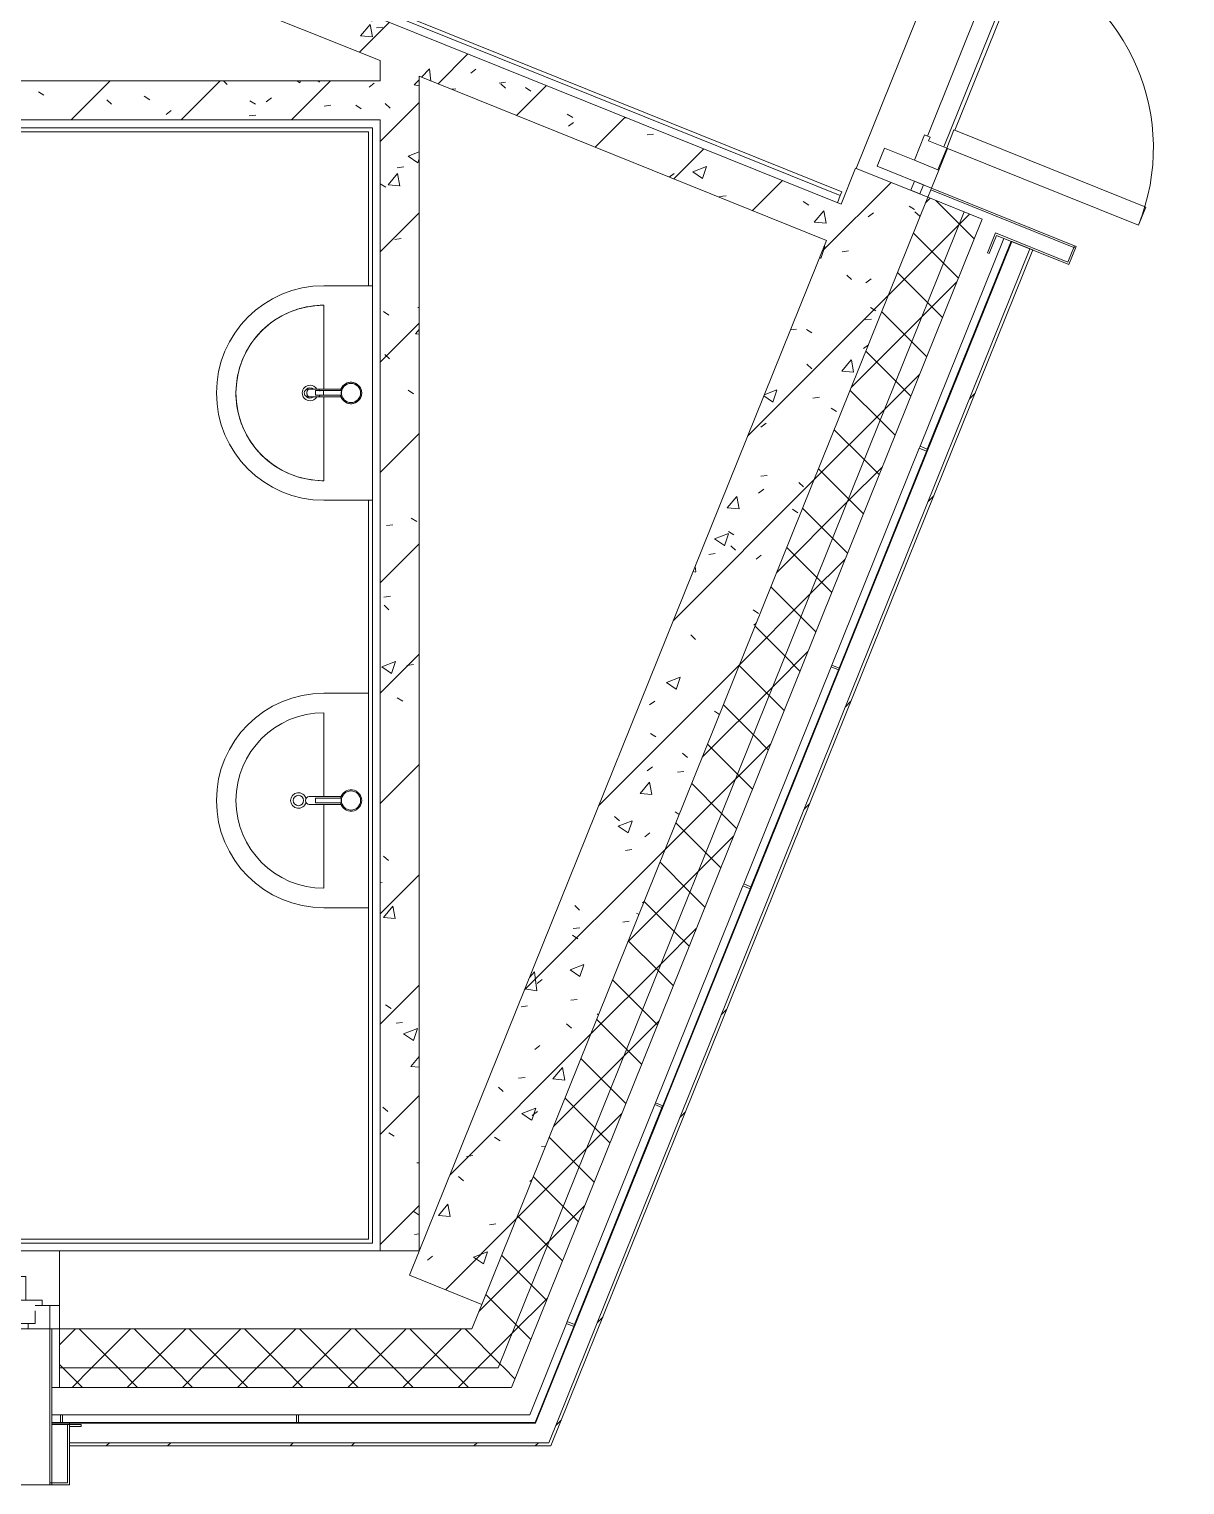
# Model space of a CAD drawing. Header units: millimetres. Extents: x -584918 to 2941280, y 3000189 to 4229862.
# Drawn here: x 215404 to 218368, y 3650531 to 3654264 of the extents above; entities that cross this region are included whole.
import ezdxf

# ---------------------------------------------------------------- set-up
doc = ezdxf.new("R2010")
doc.units = ezdxf.units.MM
for name, color, linetype, lineweight in [('_ Окна', 7, 'Continuous', 0), ('Витраж', 7, 'Continuous', 0), ('Двери', 7, 'Continuous', 0), ('Обобщенные модели', 7, 'Continuous', 0), ('Окна', 7, 'Continuous', 0), ('Панели витража', 7, 'Continuous', 0), ('Перекрытие', 7, 'Continuous', 0), ('Сантехника', 7, 'Continuous', 0), ('Стены', 7, 'Continuous', 0), ('Стены внутренние', 7, 'Continuous', 0), ('Стены наружные', 7, 'Continuous', 0), ('Стены несущие', 7, 'Continuous', 0), ('Стены отделка', 7, 'Continuous', 0), ('Стены перегородки', 7, 'Continuous', 0), ('Стены штриховка', 7, 'Continuous', 0)]:
    doc.layers.add(name, color=color, linetype=linetype, lineweight=lineweight)
pattern_1 = [(45, (192051.36, 3643581.32), (-141.4214, 141.4214), [])]
pattern_2 = [(50, (192051.36, 3643581.32), (364.368, -31.8783), [38.1, -419.1]), (355, (192051.36, 3643581.3), (-70.486, 382.1133), [30.48, -335.28]), (100.451, (192081.73, 3643578.66), (293.885, 350.2334), [32.38, -356.18]), (46.184, (192051.36, 3643682.9), (542.1585, -84.086), [57.15, -628.65]), (96.636, (192096.54, 3643675.9), (474.805, 494.855), [48.57, -534.27]), (351.184, (192051.36, 3643682.9), (474.81, 494.85), [45.72, -502.92]), (21, (192102.16, 3643657.52), (303.2285, -204.5305), [38.1, -419.1]), (326, (192102.16, 3643657.5), (123.604, 368.376), [30.48, -335.28]), (71.451, (192127.43, 3643640.47), (426.834, 163.8427), [32.38, -356.18]), (37.5, (192051.36, 3643581.32), (6.17665, 169.11015), [16.764, -314.452, 16.764, -323.596, -336.55]), (37.5, (192051.36, 3643581.32), (6.17665, 169.11015), [-671.576, 16.764, -319.786]), (7.5, (192051.36, 3643581.32), (133.6389, 200.3615), [16.764, -177.292, 16.764, -306.832, -128.27]), (7.5, (192051.36, 3643581.32), (133.6389, 200.3615), [-517.652, 16.764, -111.506]), (327.5, (191938.08, 3643581.32), (271.1818, -11.45836), [16.764, -110.236, 16.764, -379.476, -525.78]), (327.5, (191938.08, 3643581.32), (271.1818, -11.45836), [-523.24, 16.764, -509.016]), (317.5, (191887.28, 3643581.32), (296.2585, 50.8528), [16.764, -148.336, 16.764, -246.38, -373.38]), (317.5, (191887.28, 3643581.32), (296.2585, 50.8528), [-428.244, 16.764, -356.616])]
pattern_3 = [(45, (192051.36, 3643581.3), (-235.7317, 235.7317), []), (45, (192208.5, 3643581.3), (-235.7317, 235.7317), [])]
pattern_4 = [(45, (192051.36, 3643581.32), (-70.71068, 70.71068), []), (135, (192051.36, 3643581.32), (-70.71068, -70.71068), [])]

# ---------------------------------------------------------------- blocks, each defined once
blk = doc.blocks.new('ADSK_Умывальник_Полукруглый_Керамический_ГОСТ30493-96 с переливом - 2-ой величины-V139-АР Этаж 01')
at = {"layer": 'Сантехника', "color": 253, "true_color": 0xaaaaaa}
for p, q in [((24233.1, 10024.3), (24108.1, 10024.3)), ((24108.1, 9974.3), (24108.1, 9759.3)), ((24108.1, 9739.4), (24108.1, 9524.3)), ((24108.1, 9474.3), (24233.1, 9474.3))]:
    blk.add_line(p, q, dxfattribs=at)
at = {"layer": 'Сантехника', "color": 253, "true_color": 0xaaaaaa, "flags": 128}
blk.add_lwpolyline([(24108.1, 9974.3), (24099.1, 9974.2), (24090.1, 9973.6), (24081.2, 9972.7), (24072.3, 9971.5), (24063.4, 9969.8), (24054.6, 9967.9), (24045.9, 9965.6), (24037.3, 9962.9), (24028.9, 9959.9), (24020.5, 9956.6), (24012.3, 9952.9), (24004.2, 9948.9), (23996.3, 9944.6), (23988.6, 9940), (23981.1, 9935), (23973.8, 9929.8), (23966.6, 9924.3), (23959.8, 9918.5), (23953.1, 9912.4), (23946.7, 9906.1), (23940.6, 9899.5), (23934.7, 9892.7), (23929.1, 9885.6), (23923.8, 9878.4), (23918.8, 9870.9), (23914.1, 9863.2), (23909.7, 9855.4), (23905.6, 9847.4), (23901.8, 9839.2), (23898.4, 9830.9), (23895.3, 9822.4), (23892.6, 9813.8), (23890.2, 9805.2), (23888.1, 9796.4), (23886.4, 9787.6), (23885, 9778.7), (23884.1, 9769.7), (23883.4, 9760.8), (23883.1, 9751.8), (23883.2, 9742.8), (23883.7, 9733.8), (23884.5, 9724.8), (23885.6, 9715.9), (23887.1, 9707), (23889, 9698.2), (23891.2, 9689.5), (23893.8, 9680.9), (23896.7, 9672.3), (23900, 9664), (23903.5, 9655.7), (23907.4, 9647.6), (23911.7, 9639.6), (23916.2, 9631.9), (23921.1, 9624.3), (23926.2, 9616.9), (23931.7, 9609.8), (23937.4, 9602.8), (23943.4, 9596.1), (23949.6, 9589.6), (23956.1, 9583.4), (23962.9, 9577.5), (23969.9, 9571.8), (23977.1, 9566.4), (23984.5, 9561.3), (23992.1, 9556.5), (23999.9, 9552), (24007.9, 9547.9), (24016.1, 9544), (24024.3, 9540.5), (24032.8, 9537.3), (24041.3, 9534.5), (24049.9, 9532), (24058.7, 9529.8), (24067.5, 9528), (24076.4, 9526.6), (24085.3, 9525.5), (24094.3, 9524.8), (24103.3, 9524.4), (24108.1, 9524.3)], dxfattribs=at)
at = {"layer": 'Сантехника', "color": 253, "true_color": 0xaaaaaa}
for centre, radius, start, end in [((24108.1, 9749.3), 275, 90, 270), ((24108.1, 9749.3), 225, 90, 270), ((24073.1, 9749.3), 20, 90, 270), ((24073.1, 9749.3), 20, 30, 90), ((24073.1, 9749.3), 20, 270, 330)]:
    blk.add_arc(centre, radius, start, end, dxfattribs=at)
blk = doc.blocks.new('ADSK_Смеситель_ГОСТ25809-96 - Для умывальника_Однорукояточный-V140-АР Этаж 01')
at = {"layer": 'Сантехника', "color": 253, "true_color": 0xaaaaaa}
for p, q in [((24072, 9759.3), (24068.1, 9759.3)), ((24094.7, 9759.3), (24072, 9759.3)), ((24107.9, 9755.3), (24087.1, 9755.3)), ((24087.1, 9754.3), (24087.1, 9755.3)), ((24087.1, 9755.3), (24087.1, 9754.3)), ((24087.1, 9744.3), (24087.1, 9754.3)), ((24087.1, 9744.3), (24087.1, 9743.3)), ((24087.1, 9743.3), (24087.1, 9744.3)), ((24087.1, 9743.3), (24107.9, 9743.3)), ((24152.9, 9759.3), (24094.7, 9759.3)), ((24153.5, 9755.3), (24107.9, 9755.3)), ((24107.9, 9743.3), (24153.5, 9743.3)), ((24108, 9754.3), (24108, 9744.3)), ((24068.1, 9739.3), (24072, 9739.3)), ((24072, 9739.3), (24094.7, 9739.3)), ((24094.7, 9739.3), (24152.9, 9739.3))]:
    blk.add_line(p, q, dxfattribs=at)
for radius, start, end in [(27.5, 90, 168.9224), (27.5, 191.0769, 270), (27.5, 135, 168.0233), (27.5, 191.9774, 225), (24.5, 90, 270), (24.5, 165, 169.7702), (24.5, 165, 169.7702), (24.5, 190.2298, 195), (24.5, 190.2298, 195), (27.5, 113.3122, 126.6881), (27.5, 90, 108.0231), (27.5, 71.9769, 90), (27.5, 270, 90), (24.5, 270, 90), (27.5, 53.3119, 66.6878), (27.5, 11.9767, 45), (27.5, 315, 348.0226), (27.5, 353.3116, 6.6875), (27.5, 233.3128, 246.6887), (27.5, 251.9777, 270), (27.5, 270, 288.0223), (27.5, 293.3113, 306.6872)]:
    blk.add_arc((24178.1, 9749.3), radius, start, end, dxfattribs=at)
for start_param, end_param in [(0.036761, 1.570796), (1.570796, 3.141593)]:
    blk.add_ellipse((24068.1, 9749.3), major_axis=(0, 10), ratio=0.965926, start_param=start_param, end_param=end_param, dxfattribs=at)
for points, knots in [([(24064.9, 9749.3), (24064.9, 9750.2), (24065.1, 9751.5), (24065.5, 9753.2), (24065.9, 9754.3), (24066.3, 9755.3), (24066.7, 9755.9), (24067.1, 9756.6), (24067.7, 9757.3), (24068.3, 9757.9), (24068.9, 9758.3), (24069.3, 9758.6), (24069.7, 9758.8), (24070.2, 9759), (24070.6, 9759.1), (24071.1, 9759.3), (24071.5, 9759.3), (24071.9, 9759.3), (24072, 9759.3)], [0, 0, 0, 0, 0.0833333, 0.125, 0.1666667, 0.2083333, 0.2291667, 0.25, 0.2916667, 0.3333333, 0.3541667, 0.375, 0.3958333, 0.4166667, 0.4375, 0.4583333, 0.4791667, 0.5, 0.5, 0.5, 0.5]), ([(24072, 9739.3), (24071.9, 9739.3), (24071.5, 9739.3), (24071.1, 9739.4), (24070.6, 9739.5), (24070.2, 9739.7), (24069.7, 9739.9), (24069.3, 9740.1), (24068.9, 9740.4), (24068.5, 9740.7), (24068.1, 9741), (24067.6, 9741.5), (24067.1, 9742.1), (24066.7, 9742.7), (24066.3, 9743.4), (24065.9, 9744.3), (24065.5, 9745.5), (24065.1, 9747.2), (24064.9, 9748.5), (24064.9, 9749.3)], [0.5, 0.5, 0.5, 0.5, 0.5208333, 0.5416667, 0.5625, 0.5833333, 0.6041667, 0.625, 0.6458333, 0.6666667, 0.6875, 0.7083333, 0.75, 0.7708333, 0.7916667, 0.8333333, 0.875, 0.9166667, 1, 1, 1, 1]), ([(24098.4, 9754.3), (24098.1, 9755.8), (24097.2, 9757.8), (24095.8, 9759.1), (24095.1, 9759.3), (24094.7, 9759.3)], [0.1666667, 0.1666667, 0.1666667, 0.1666667, 0.3333333, 0.4166667, 0.5, 0.5, 0.5, 0.5]), ([(24107.4, 9755.3), (24107.4, 9755.3), (24107.4, 9755.3), (24107.4, 9755.2), (24107.4, 9755), (24107.3, 9754.8), (24107.3, 9754.5), (24107.3, 9754.3)], [0, 0, 0, 0, 0.166667, 0.333333, 0.5, 0.666667, 1, 1, 1, 1]), ([(24107.9, 9743.3), (24107.9, 9743.3), (24107.9, 9743.4), (24107.9, 9743.5), (24107.9, 9743.6), (24108, 9743.9), (24108, 9744.2), (24108, 9744.3)], [0, 0, 0, 0, 0.166667, 0.333333, 0.5, 0.666667, 1, 1, 1, 1]), ([(24154.6, 9756), (24154.5, 9755.9), (24154.5, 9755.8), (24154.4, 9755.4), (24154.2, 9754.8), (24154.1, 9754.2), (24154, 9753.9)], [0.77430556, 0.77430556, 0.77430556, 0.77430556, 0.78298611, 0.79166667, 0.82638889, 0.86111111, 0.86111111, 0.86111111, 0.86111111]), ([(24154, 9744.8), (24154.1, 9744.6), (24154.2, 9744.1), (24154.3, 9743.5), (24154.4, 9743), (24154.5, 9742.8), (24154.5, 9742.7)], [0.13888889, 0.13888889, 0.13888889, 0.13888889, 0.16666667, 0.19444444, 0.20833333, 0.22222222, 0.22222222, 0.22222222, 0.22222222])]:
    blk.add_open_spline(points, degree=3, knots=knots, dxfattribs=at)
for points in [[(24094.7, 9739.3), (24095.1, 9739.3), (24095.8, 9739.6), (24096.9, 9740.6), (24097.8, 9742.2), (24098.2, 9743.6), (24098.4, 9744.3)], [(24107.3, 9744.3), (24107.3, 9744.2), (24107.3, 9743.8), (24107.4, 9743.4), (24107.4, 9743.3), (24107.4, 9743.3)], [(24108, 9754.3), (24108, 9754.5), (24108, 9754.9), (24107.9, 9755.2), (24107.9, 9755.3), (24107.9, 9755.3)], [(24153.4, 9754.3), (24153.1, 9752.7), (24152.8, 9749.3), (24153.1, 9746), (24153.4, 9744.3)], [(24153.1, 9755.2), (24153.1, 9755.3), (24153.1, 9755.3), (24153.1, 9755.3), (24153.1, 9755.3)], [(24153.1, 9743.3), (24153.1, 9743.3), (24153.1, 9743.3), (24153.1, 9743.4)], [(24153.5, 9755.3), (24153.5, 9755.3), (24153.5, 9755.2), (24153.5, 9755), (24153.5, 9754.8), (24153.5, 9754.6), (24153.4, 9754.4), (24153.4, 9754.3)], [(24153.4, 9744.3), (24153.4, 9744.2), (24153.5, 9744.1), (24153.5, 9743.8), (24153.5, 9743.6), (24153.5, 9743.5), (24153.5, 9743.4), (24153.5, 9743.4)]]:
    blk.add_open_spline(points, degree=3, dxfattribs=at)
blk = doc.blocks.new('ADSK_СифонБутылочный_ГОСТ23289-94 - Для умывальника_Вертикальный выпуск_DN40-V141-АР Этаж 01')
at = {"layer": 'Сантехника', "color": 253, "true_color": 0xaaaaaa}
for radius, start, end in [(20, 158.285, 163.4876), (20, 158.285, 163.4876), (13.3, 174.0842, 180), (13.3, 180, 259.0621), (13.3, 1.0701, 90)]:
    blk.add_arc((0, 0), radius, start, end, dxfattribs=at)
blk = doc.blocks.new('ВК_Домодедово_rvt-1-АР Этаж 01')
at = {"layer": 'Сантехника', "color": 253, "lineweight": 9, "true_color": 0xaaaaaa}
for name in ['ADSK_Умывальник_Полукруглый_Керамический_ГОСТ30493-96 с переливом - 2-ой величины-V139-АР Этаж 01', 'ADSK_Смеситель_ГОСТ25809-96 - Для умывальника_Однорукояточный-V140-АР Этаж 01']:
    blk.add_blockref(name, (0, 0), dxfattribs=at)
at = {"layer": 'Сантехника', "color": 253, "lineweight": 9, "true_color": 0xaaaaaa, "rotation": 48.00000000000064}
blk.add_blockref('ADSK_СифонБутылочный_ГОСТ23289-94 - Для умывальника_Вертикальный выпуск_DN40-V141-АР Этаж 01', (24073.1, 9749.3), dxfattribs=at)
blk = doc.blocks.new('ASVP_2D_Раковина - Раковина 550х420-V214-АР Этаж 01')
at = {"layer": 'Сантехника'}
for p, q in [((-119.1, 150.6), (-119.1, 231.9)), ((-99.1, 231.9), (-99.1, 150.6)), ((-384.1, 195), (-384.1, 80)), ((-384.1, 80), (-384.1, 195)), ((-334.1, 195), (-119.1, 195)), ((-115.1, 216), (-115.1, 149.6)), ((-103.1, 216), (-115.1, 216)), ((-103.1, 149.6), (-103.1, 216)), ((115.9, 195), (-99.1, 195)), ((165.9, 80), (165.9, 195)), ((165.9, 195), (165.9, 80))]:
    blk.add_line(p, q, dxfattribs=at)
for centre, radius in [((-109.1, 260), 13.3), ((-109.1, 125), 24.5)]:
    blk.add_circle(centre, radius, dxfattribs=at)
for centre, radius, start, end in [((-109.1, 195), 275, 360, 180), ((-109.1, 195), 275, 360, 180), ((-109.1, 195), 225, 0, 180), ((-109.1, 260), 20, 284.1438, 255.8562), ((-109.1, 231.9), 10, 0, 180), ((-109.1, 125), 27.5, 102.6043, 77.3977), ((-109.1, 125), 25.3, 76.2933, 103.7089)]:
    blk.add_arc(centre, radius, start, end, dxfattribs=at)
blk = doc.blocks.new('Окно_ПВХ_1Створка_1Фрамуга-верх - ОП_2100_h_х950_1ст1фр-7889829-АР Этаж 01')
at = {"layer": '_ Окна'}
for p, q in [((-419, 100), (-500, 100)), ((-500, 100), (-500, 40)), ((-475, 40), (-475, 100)), ((-437, 54), (-437, 86)), ((-437, 86), (-419, 86)), ((-419, 86), (-419, 100)), ((-370, 86), (-419, 86)), ((-370, 86), (-370, 72)), ((370, 86), (370, 72)), ((370, 86), (419, 86)), ((419, 100), (419, 86)), ((500, 100), (419, 100)), ((419, 86), (437, 86)), ((437, 86), (437, 54)), ((475, 40), (475, 100)), ((500, 40), (500, 100)), ((-500, 40), (-437, 40)), ((-455, 26), (-455, 40)), ((-388, 72), (-388, 40)), ((-370, 72), (-388, 72)), ((-388, 72), (388, 72)), ((-388, 40), (-370, 40)), ((-388, 40), (388, 40)), ((-370, 40), (-370, 26)), ((370, 72), (388, 72)), ((370, 40), (370, 26)), ((388, 40), (370, 40)), ((388, 72), (388, 40)), ((437, 40), (500, 40)), ((455, 40), (455, 26)), ((-370, 26), (-455, 26)), ((455, 26), (370, 26))]:
    blk.add_line(p, q, dxfattribs=at)
at = {"layer": 'Окна'}
for p, q in [((-419, 100), (419, 100)), ((-370, 86), (370, 86)), ((-413.5, -34), (-413.5, 26)), ((-393.5, 26), (-393.5, -34)), ((370, 26), (-370, 26)), ((-393.5, -34), (-413.5, -34))]:
    blk.add_line(p, q, dxfattribs=at)
blk = doc.blocks.new('ASVP_ДверьАлюминиеваяВитражная_2 полотна - Остекленная Наружная  Коричневая-7863129-АР Этаж 01')
at = {"layer": 'Двери', "lineweight": 18}
for p, q in [((-765, 1032.5), (-715, 1032.5)), ((-765, 32.5), (-765, 1032.5)), ((-715, 1032.5), (-715, 32.5)), ((765, 562.5), (715, 562.5)), ((715, 562.5), (715, 32.5)), ((765, 32.5), (765, 562.5)), ((-825, 32.5), (-765, 32.5)), ((-825, -32.5), (-825, 32.5)), ((-715, 32.5), (-765, 32.5)), ((-765, 32.5), (-765, -17.5)), ((715, 32.5), (765, 32.5)), ((825, 32.5), (765, 32.5)), ((765, 32.5), (765, -17.5)), ((825, -32.5), (825, 32.5)), ((-755, -32.5), (-825, -32.5)), ((-765, -17.5), (-755, -17.5)), ((-755, -17.5), (-755, -32.5)), ((765, -17.5), (755, -17.5)), ((755, -17.5), (755, -32.5)), ((755, -32.5), (825, -32.5))]:
    blk.add_line(p, q, dxfattribs=at)
at = {"layer": 'Двери'}
for centre, radius, start, end in [((-765, 32.5), 1000, 360, 90), ((765, 32.5), 530, 90, 180)]:
    blk.add_arc(centre, radius, start, end, dxfattribs=at)
blk = doc.blocks.new('Системная панель - Глухая панель_25 мм-V248-АР Этаж 01')
at = {"layer": 'Панели витража', "lineweight": 18}
for p, q in [((12.5, 12.5), (-12.5, 12.5)), ((-12.5, 12.5), (-12.5, -12.5)), ((12.5, -12.5), (12.5, 12.5)), ((-12.5, -12.5), (12.5, -12.5))]:
    blk.add_line(p, q, dxfattribs=at)
blk = doc.blocks.new('Прямоугольный импост - Порожек 10х50-7857887-АР Этаж 01')
at = {"layer": 'Витраж'}
for p, q in [((-24309.1, 26034.3), (-24309.1, 27564.3)), ((-24259.1, 27554.3), (-24259.1, 26044.3))]:
    blk.add_line(p, q, dxfattribs=at)
blk = doc.blocks.new('Прямоугольный импост - 50х150_RAL 3009-V249-АР Этаж 01')
at = {"layer": 'Витраж', "lineweight": 18}
for p, q in [((-25, 115), (25, 115)), ((-25, 32.5), (-25, 115)), ((25, 115), (25, -35)), ((-25, -35), (-25, -32.5)), ((25, -35), (-25, -35))]:
    blk.add_line(p, q, dxfattribs=at)
blk = doc.blocks.new('Прямоугольный импост - 5х20 мм  _зазор керамогранита цоколя_-7684918-АР Этаж 01')
at = {"layer": 'Витраж'}
for p, q in [((-2.5, -10), (-2.5, 10)), ((-2.5, 10), (2.5, 10)), ((2.5, 10), (2.5, -10)), ((2.5, -10), (-2.5, -10))]:
    blk.add_line(p, q, dxfattribs=at)
blk = doc.blocks.new('ASVP_ОТКОС МЕТАЛЛИЧЕСКИЙ_Двери1 - Откос дверей-7899970-АР Этаж 01')
at = {"layer": 'Обобщенные модели'}
for p, q in [((-875, 100), (-925, 100)), ((-925, 100), (-925, -100)), ((-920, -105), (-920, 95)), ((-920, 95), (-875, 95)), ((-880, 100), (-880, -300)), ((-875, 100), (-880, 100)), ((-875, -300), (-875, 100)), ((-875, 95), (-875, 100)), ((880, 100), (875, 100)), ((875, 100), (875, -300)), ((925, 100), (875, 100)), ((875, 100), (875, 95)), ((875, 95), (920, 95)), ((880, -300), (880, 100)), ((920, 95), (920, -105)), ((925, -100), (925, 100)), ((-925, -100), (-975, -100)), ((-975, -100), (-975, -105)), ((-975, -105), (-920, -105)), ((920, -105), (975, -105)), ((975, -100), (925, -100)), ((975, -105), (975, -100)), ((-880, -300), (-875, -300)), ((875, -300), (880, -300))]:
    blk.add_line(p, q, dxfattribs=at)
blk = doc.blocks.new('Откос с зашивкой _верх_низ_ - Откос-V251-АР Этаж 01')
at = {"layer": 'Обобщенные модели'}
for p, q in [((-525, 100), (-525, -50)), ((-475, 100), (-525, 100)), ((-520, -55), (-520, 95)), ((-520, 95), (-475, 95)), ((-480, 100), (-480, -300)), ((-475, 100), (-480, 100)), ((475, 100), (-475, 100)), ((-475, -300), (-475, 100)), ((-475, 95), (-475, 100)), ((-475, 100), (475, 100)), ((480, 100), (475, 100)), ((475, 100), (475, -300)), ((525, 100), (475, 100)), ((475, 100), (475, 95)), ((475, 95), (520, 95)), ((480, -300), (480, 100)), ((520, 95), (520, -55)), ((525, -50), (525, 100)), ((-525, -50), (-555, -50)), ((-555, -50), (-555, -55)), ((-555, -55), (-520, -55)), ((-480, -55), (-520, -55)), ((520, -55), (480, -55)), ((520, -55), (555, -55)), ((555, -50), (525, -50)), ((555, -55), (555, -50))]:
    blk.add_line(p, q, dxfattribs=at)

msp = doc.modelspace()

# ---------------------------------------------------------------- hatches: boundary and pattern name
at = {"layer": 'Стены внутренние'}
h = msp.add_hatch(dxfattribs=at)
h.set_pattern_fill('FP_1', color=256, style=0, pattern_type=2)
h.set_pattern_definition(pattern_1)
h.paths.add_polyline_path([(217448.706, 3653721.857), (217486.084, 3653814.609), (213840.935, 3655283.55), (213812.26, 3655211.494), (213812.26, 3655187.291), (217266.638, 3653795.228)])
h = msp.add_hatch(dxfattribs=at)
h.set_pattern_fill('FP_2', color=256, style=0, pattern_type=2)
h.set_pattern_definition(pattern_2)
h.paths.add_polyline_path([(217448.706, 3653721.857), (217486.084, 3653814.609), (213840.935, 3655283.55), (213812.26, 3655211.494), (213812.26, 3655187.291), (217266.638, 3653795.228)])
h = msp.add_hatch(dxfattribs=at)
h.set_pattern_fill('FP_1', color=256, style=0, pattern_type=2)
h.set_pattern_definition(pattern_1)
h.paths.add_polyline_path([(216404.488, 3651130.649), (216404.488, 3654142.661), (216304.488, 3654182.96), (216304.488, 3651130.649), (216379.252, 3651130.649)])
h = msp.add_hatch(dxfattribs=at)
h.set_pattern_fill('FP_2', color=256, style=0, pattern_type=2)
h.set_pattern_definition(pattern_2)
h.paths.add_polyline_path([(216404.488, 3651130.649), (216404.488, 3654142.661), (216304.488, 3654182.96), (216304.488, 3651130.649), (216379.252, 3651130.649)])
h = msp.add_hatch(dxfattribs=at)
h.set_pattern_fill('FP_1', color=256, style=0, pattern_type=2)
h.set_pattern_definition(pattern_1)
h.paths.add_polyline_path([(216304.488, 3654030.649), (216304.488, 3654130.649), (214032.26, 3654130.649), (214032.26, 3654030.649), (215961.102, 3654030.649)])
h = msp.add_hatch(dxfattribs=at)
h.set_pattern_fill('FP_2', color=256, style=0, pattern_type=2)
h.set_pattern_definition(pattern_2)
h.paths.add_polyline_path([(216304.488, 3654030.649), (216304.488, 3654130.649), (214032.26, 3654130.649), (214032.26, 3654030.649), (215961.102, 3654030.649)])
at = {"layer": 'Стены наружные'}
h = msp.add_hatch(dxfattribs=at)
h.set_pattern_fill('FP_1', color=256, style=0, pattern_type=2)
h.set_pattern_definition(pattern_1)
h.paths.add_polyline_path([(216564.756, 3650993.272), (217708.965, 3653832.605), (217523.462, 3653907.361), (216379.252, 3651068.027), (216539.52, 3651003.441)])
h = msp.add_hatch(dxfattribs=at)
h.set_pattern_fill('FP_2', color=256, style=0, pattern_type=2)
h.set_pattern_definition(pattern_2)
h.paths.add_polyline_path([(216564.756, 3650993.272), (217708.965, 3653832.605), (217523.462, 3653907.361), (216379.252, 3651068.027), (216539.52, 3651003.441)])
h = msp.add_hatch(dxfattribs=at)
h.set_pattern_fill('FP_57', color=256, style=0, pattern_type=2)
h.set_pattern_definition(pattern_4)
h.paths.add_polyline_path([(216544.469, 3650930.649), (216647.335, 3650930.649), (217801.717, 3653795.228), (217708.965, 3653832.605), (216539.52, 3650930.649)])
h = msp.add_hatch(dxfattribs=at)
h.set_pattern_fill('FP_57', color=256, style=0, pattern_type=2)
h.set_pattern_definition(pattern_4)
h.paths.add_polyline_path([(216660.944, 3650830.649), (217848.093, 3653776.539), (217801.717, 3653795.228), (216607.036, 3650830.649), (216647.335, 3650830.649)])
h = msp.add_hatch(dxfattribs=at)
h.set_pattern_fill('FP_6', color=256, style=0, pattern_type=2)
h.set_pattern_definition(pattern_3)
h.paths.add_polyline_path([(216736.667, 3650630.649), (216742.068, 3650630.649), (217977.877, 3653697.285), (217970.457, 3653700.275), (216733.443, 3650630.649)])
h = msp.add_hatch(dxfattribs=at)
h.set_pattern_fill('FP_57', color=256, style=0, pattern_type=2)
h.set_pattern_definition(pattern_4)
h.paths.add_polyline_path([(216539.52, 3650830.649), (216607.036, 3650830.649), (216647.335, 3650930.649), (215482.26, 3650930.649), (215482.26, 3650830.649), (216312.881, 3650830.649)])
h.paths.add_polyline_path([(212282.26, 3650830.649), (212282.26, 3650930.649), (210982.26, 3650930.649), (210982.26, 3650830.649), (212262.26, 3650830.649)])
h.paths.add_polyline_path([(213302.26, 3650830.649), (214482.26, 3650830.649), (214482.26, 3650930.649), (213282.26, 3650930.649), (213282.26, 3650830.649)])
h = msp.add_hatch(dxfattribs=at)
h.set_pattern_fill('FP_57', color=256, style=0, pattern_type=2)
h.set_pattern_definition(pattern_4)
h.paths.add_polyline_path([(216312.881, 3650780.649), (216640.794, 3650780.649), (216660.944, 3650830.649), (215482.26, 3650830.649), (215482.26, 3650780.649), (215507.26, 3650780.649)])
h.paths.add_polyline_path([(211082.26, 3650780.649), (212282.26, 3650780.649), (212282.26, 3650830.649), (210932.26, 3650830.649), (210932.26, 3650780.649), (210982.26, 3650780.649)])
h.paths.add_polyline_path([(214446.512, 3650780.649), (214482.26, 3650780.649), (214482.26, 3650830.649), (213282.26, 3650830.649), (213282.26, 3650780.649), (213513.327, 3650780.649)])
h = msp.add_hatch(dxfattribs=at)
h.set_pattern_fill('FP_6', color=256, style=0, pattern_type=2)
h.set_pattern_definition(pattern_3)
h.paths.add_polyline_path([(216679.536, 3650630.649), (216733.443, 3650630.649), (216736.667, 3650638.649), (215507.26, 3650638.649), (215507.26, 3650630.649), (216539.52, 3650630.649)])

# ---------------------------------------------------------------- linework, layer by layer
at = {"layer": 'Перекрытие'}
for p, q in [((217525.317, 3653906.613), (218945.667, 3657431.185)), ((217778.114, 3654004.196), (218312.614, 3655330.548)), ((217736.999, 3653902.169), (217759.425, 3653957.821)), ((217708.965, 3653832.605), (217716.441, 3653851.156))]:
    msp.add_line(p, q, dxfattribs=at)
at = {"layer": 'Стены'}
for p, q in [((217688.754, 3653193.863), (217903.675, 3653727.187)), ((217922.226, 3653719.711), (217707.304, 3653186.388)), ((217462.619, 3652632.714), (217686.885, 3653189.226)), ((217705.435, 3653181.75), (217481.17, 3652625.239)), ((217705.435, 3653181.75), (217686.885, 3653189.226)), ((217707.304, 3653186.388), (217688.754, 3653193.863)), ((217236.485, 3652071.565), (217460.75, 3652628.077)), ((217479.301, 3652620.601), (217255.035, 3652064.09)), ((217479.301, 3652620.601), (217460.75, 3652628.077)), ((217481.17, 3652625.239), (217462.619, 3652632.714)), ((217010.35, 3651510.417), (217234.616, 3652066.928)), ((217253.166, 3652059.452), (217028.9, 3651502.941)), ((217253.166, 3652059.452), (217234.616, 3652066.928)), ((217255.035, 3652064.09), (217236.485, 3652071.565)), ((216784.215, 3650949.268), (217008.481, 3651505.779)), ((217027.031, 3651498.303), (216802.766, 3650941.792)), ((217027.031, 3651498.303), (217008.481, 3651505.779)), ((217028.9, 3651502.941), (217010.35, 3651510.417)), ((216688.056, 3650710.649), (216782.346, 3650944.63)), ((216800.897, 3650937.155), (216701.559, 3650690.649)), ((216800.897, 3650937.155), (216782.346, 3650944.63)), ((216802.766, 3650941.792), (216784.215, 3650949.268)), ((215462.26, 3650710.649), (215484.807, 3650710.649)), ((215484.807, 3650690.649), (215484.807, 3650710.649)), ((215489.807, 3650710.649), (216089.807, 3650710.649)), ((215489.807, 3650690.649), (215489.807, 3650710.649)), ((216089.807, 3650690.649), (216089.807, 3650710.649)), ((216094.807, 3650710.649), (216688.056, 3650710.649)), ((216094.807, 3650690.649), (216094.807, 3650710.649)), ((215484.807, 3650690.649), (215462.26, 3650690.649)), ((216089.807, 3650690.649), (215489.807, 3650690.649)), ((216701.559, 3650690.649), (216094.807, 3650690.649))]:
    msp.add_line(p, q, dxfattribs=at)
at = {"layer": 'Стены внутренние'}
for p, q in [((214497.702, 3655051.227), (217488.022, 3653846.172)), ((216274.488, 3654000.649), (214062.26, 3654000.649)), ((216274.488, 3653605.649), (216274.488, 3654000.649)), ((217488.022, 3653846.172), (217484.284, 3653836.897)), ((216274.488, 3651160.649), (216274.488, 3653055.649)), ((211312.26, 3651160.649), (216274.488, 3651160.649))]:
    msp.add_line(p, q, dxfattribs=at)
at = {"layer": 'Стены наружные'}
for p, q in [((215482.26, 3651130.649), (215482.26, 3650990.649)), ((215482.26, 3650780.649), (215462.26, 3650780.649)), ((215462.26, 3650688.649), (215507.26, 3650688.649))]:
    msp.add_line(p, q, dxfattribs=at)
at = {"layer": 'Стены несущие'}
for p, q in [((217486.084, 3653814.609), (213840.935, 3655283.55)), ((213812.26, 3655187.291), (216304.488, 3654182.96)), ((216304.488, 3654182.96), (216304.488, 3654130.649)), ((216304.488, 3654130.649), (214032.26, 3654130.649)), ((216404.488, 3654142.661), (217448.706, 3653721.857)), ((216404.488, 3651130.649), (216404.488, 3654142.661)), ((214032.26, 3654030.649), (216304.488, 3654030.649)), ((216304.488, 3654030.649), (216304.488, 3651130.649)), ((217523.462, 3653907.361), (217486.084, 3653814.609)), ((217708.965, 3653832.605), (217523.462, 3653907.361)), ((216564.756, 3650993.272), (217708.965, 3653832.605)), ((217708.965, 3653832.605), (216564.756, 3650993.272)), ((217448.706, 3653721.857), (216379.252, 3651068.027)), ((216304.488, 3651130.649), (216404.488, 3651130.649)), ((216379.252, 3651068.027), (216564.756, 3650993.272))]:
    msp.add_line(p, q, dxfattribs=at)
at = {"layer": 'Стены отделка'}
for p, q in [((217484.284, 3653836.897), (213978.263, 3655249.771)), ((214052.26, 3654010.649), (216284.488, 3654010.649)), ((216284.488, 3654010.649), (216284.488, 3651150.649)), ((217476.809, 3653818.347), (217484.284, 3653836.897)), ((217924.081, 3653718.964), (216702.909, 3650688.649)), ((217977.877, 3653697.285), (217924.081, 3653718.964)), ((216742.068, 3650630.649), (217977.877, 3653697.285)), ((216284.488, 3651150.649), (211302.26, 3651150.649)), ((211282.26, 3651130.649), (216304.488, 3651130.649)), ((216702.909, 3650688.649), (215507.26, 3650688.649)), ((215507.26, 3650688.649), (215507.26, 3650630.649)), ((215507.26, 3650630.649), (216742.068, 3650630.649))]:
    msp.add_line(p, q, dxfattribs=at)
at = {"layer": 'Стены перегородки'}
for p, q in [((217848.093, 3653776.539), (217708.965, 3653832.605)), ((216640.794, 3650780.649), (217848.093, 3653776.539)), ((216564.756, 3650993.272), (216539.52, 3650930.649)), ((216539.52, 3650930.649), (215482.26, 3650930.649)), ((215482.26, 3650930.649), (215482.26, 3650780.649)), ((215482.26, 3650780.649), (216640.794, 3650780.649))]:
    msp.add_line(p, q, dxfattribs=at)
at = {"layer": 'Стены штриховка'}
for p, q in [((216607.036, 3650830.649), (217801.717, 3653795.228)), ((216736.667, 3650638.649), (217970.457, 3653700.275)), ((215482.26, 3650830.649), (216607.036, 3650830.649)), ((215507.26, 3650638.649), (216736.667, 3650638.649))]:
    msp.add_line(p, q, dxfattribs=at)

# ---------------------------------------------------------------- block references
msp.add_blockref('ВК_Домодедово_rvt-1-АР Этаж 01', (192051.361, 3643581.316))
at = {"layer": 'Витраж', "rotation": 158.0513009165062}
msp.add_blockref('Прямоугольный импост - Порожек 10х50-7857887-АР Этаж 01', (205505.893, 3688614.163), dxfattribs=at)
at = {"layer": 'Витраж', "extrusion": (0, 0, -1)}
for name, p, rotation in [('Прямоугольный импост - 50х150_RAL 3009-V249-АР Этаж 01', (-217695.191, 3653892.064), 291.9486990835446), ('Прямоугольный импост - 5х20 мм  _зазор керамогранита цоколя_-7684918-АР Этаж 01', (-217697.095, 3653187.807), 291.9486990835428), ('Прямоугольный импост - 5х20 мм  _зазор керамогранита цоколя_-7684918-АР Этаж 01', (-217470.96, 3652626.658), 291.9486990835428), ('Прямоугольный импост - 5х20 мм  _зазор керамогранита цоколя_-7684918-АР Этаж 01', (-217244.825, 3652065.509), 291.9486990835428), ('Прямоугольный импост - 5х20 мм  _зазор керамогранита цоколя_-7684918-АР Этаж 01', (-217018.691, 3651504.36), 291.9486990835428), ('Прямоугольный импост - 5х20 мм  _зазор керамогранита цоколя_-7684918-АР Этаж 01', (-216792.556, 3650943.211), 291.9486990835428)]:
    msp.add_blockref(name, p, dxfattribs=dict(at, rotation=rotation))
for p in [(-215487.307, 3650700.649), (-216092.307, 3650700.649)]:
    msp.add_blockref('Прямоугольный импост - 5х20 мм  _зазор керамогранита цоколя_-7684918-АР Этаж 01', p, dxfattribs=at)
at = {"layer": 'Двери', "rotation": 248.0513009164555}
msp.add_blockref('ASVP_ДверьАлюминиеваяВитражная_2 полотна - Остекленная Наружная  Коричневая-7863129-АР Этаж 01', (218012.901, 3654680.455), dxfattribs=at)
at = {"layer": 'Обобщенные модели'}
for name, p, rotation in [('ASVP_ОТКОС МЕТАЛЛИЧЕСКИЙ_Двери1 - Откос дверей-7899970-АР Этаж 01', (218323.62, 3654555.24), 248.0513009164557), ('Откос с зашивкой _верх_низ_ - Откос-V251-АР Этаж 01', (214982.26, 3650630.649), 180)]:
    msp.add_blockref(name, p, dxfattribs=dict(at, rotation=rotation))
at = {"layer": 'Окна', "rotation": 180}
msp.add_blockref('Окно_ПВХ_1Створка_1Фрамуга-верх - ОП_2100_h_х950_1ст1фр-7889829-АР Этаж 01', (214982.26, 3651030.649), dxfattribs=at)
at = {"layer": 'Панели витража', "rotation": 248.0513009164555}
msp.add_blockref('Системная панель - Глухая панель_25 мм-V248-АР Этаж 01', (217681.174, 3653857.282), dxfattribs=at)
at = {"layer": 'Сантехника', "rotation": 90}
msp.add_blockref('ASVP_2D_Раковина - Раковина 550х420-V214-АР Этаж 01', (216354.488, 3652394.724), dxfattribs=at)

doc.saveas('drawing.dxf')
